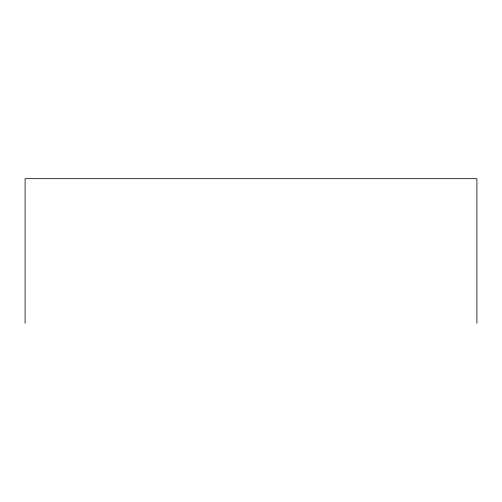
<?xml version="1.0" encoding="UTF-8"?>
<svg xmlns="http://www.w3.org/2000/svg" width="502" height="502" viewBox="0 0 502 502"><rect width="100%" height="100%" fill="white"/><g stroke="black" fill="none" stroke-linecap="round" stroke-linejoin="round"><path stroke-width="0.75" d="M476.9 323.326L476.9 178.674L25.1 178.674L25.1 323.326"/></g></svg>
